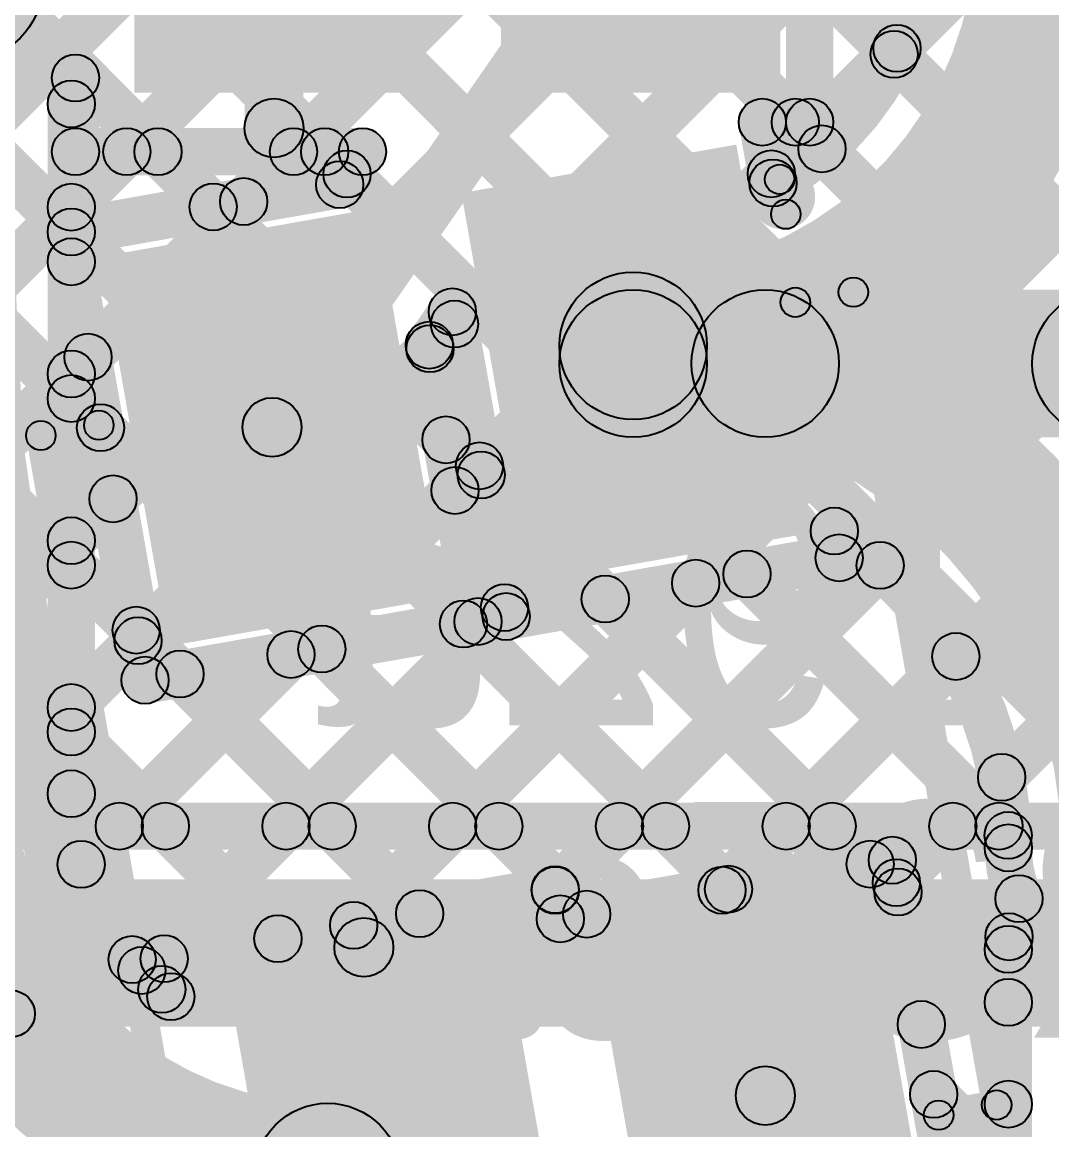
# Model space of a CAD drawing. Header units: millimetres. Extents: x -2.17 to 2.17, y -2.17 to 2.17.
# Drawn here: x -1.1628 to -0.9881, y -0.2296 to -0.0417 of the extents above; entities that cross this region are included whole.
import ezdxf

# ---------------------------------------------------------------- set-up
doc = ezdxf.new("R2010")
doc.units = ezdxf.units.MM
doc.header["$MEASUREMENT"] = 0
for name, color, linetype in [('BottomLayer', 5, 'Continuous'), ('BottomOverlay', 54, 'Continuous'), ('BottomPaste', 16, 'Continuous'), ('BottomSolder', 6, 'Continuous'), ('Mechanical2', 216, 'Continuous'), ('TopLayer', 1, 'Continuous'), ('TopOverlay', 2, 'Continuous'), ('TopPaste', 8, 'Continuous'), ('TopSolder', 216, 'Continuous')]:
    doc.layers.add(name, color=color, linetype=linetype)

# ---------------------------------------------------------------- blocks, each defined once
blk = doc.blocks.new('TEST_POINT_B_113')
at = {"layer": 'BottomLayer'}
blk.add_hatch(color=5, dxfattribs=at).paths.add_polyline_path([(0.015, 0.03), (-0.015, 0.03), (-0.03, 0.015), (-0.03, -0.015), (-0.015, -0.03), (0.015, -0.03), (0.03, -0.015), (0.03, 0.015)])
at = {"layer": 'BottomOverlay'}
for points in [[(-0.01978, 0.03978), (-0.01422, 0.03422), (-0.03422, 0.01422), (-0.03978, 0.01978)], [(0.017, 0.04094), (0.017, 0.03306), (-0.017, 0.03306), (-0.017, 0.04094)], [(0.017, 0.04094), (0.017, 0.03306), (-0.017, 0.03306), (-0.017, 0.04094)], [(0.03978, 0.01978), (0.03422, 0.01422), (0.01422, 0.03422), (0.01978, 0.03978)], [(-0.03306, -0.017), (-0.04094, -0.017), (-0.04094, 0.017), (-0.03306, 0.017)], [(0.04094, -0.017), (0.03306, -0.017), (0.03306, 0.017), (0.04094, 0.017)], [(-0.01422, -0.03422), (-0.01978, -0.03978), (-0.03978, -0.01978), (-0.03422, -0.01422)], [(0.03422, -0.01422), (0.03978, -0.01978), (0.01978, -0.03978), (0.01422, -0.03422)], [(0.017, -0.03306), (0.017, -0.04094), (-0.017, -0.04094), (-0.017, -0.03306)], [(0.017, -0.03306), (0.017, -0.04094), (-0.017, -0.04094), (-0.017, -0.03306)]]:
    blk.add_hatch(color=54, dxfattribs=at).paths.add_polyline_path(points)
h = blk.add_hatch(color=54, dxfattribs=at)
edge = h.paths.add_edge_path()
edge.add_arc((-0.017, 0.037), 0.00394, 0, 360)
h = blk.add_hatch(color=54, dxfattribs=at)
edge = h.paths.add_edge_path()
edge.add_arc((-0.017, 0.037), 0.00394, 0, 360)
h = blk.add_hatch(color=54, dxfattribs=at)
edge = h.paths.add_edge_path()
edge.add_arc((-0.017, 0.037), 0.00394, 0, 360)
h = blk.add_hatch(color=54, dxfattribs=at)
edge = h.paths.add_edge_path()
edge.add_arc((0.017, 0.037), 0.00394, 0, 360)
h = blk.add_hatch(color=54, dxfattribs=at)
edge = h.paths.add_edge_path()
edge.add_arc((0.017, 0.037), 0.00394, 0, 360)
h = blk.add_hatch(color=54, dxfattribs=at)
edge = h.paths.add_edge_path()
edge.add_arc((0.017, 0.037), 0.00394, 0, 360)
h = blk.add_hatch(color=54, dxfattribs=at)
edge = h.paths.add_edge_path()
edge.add_arc((-0.037, 0.017), 0.00394, 0, 360)
h = blk.add_hatch(color=54, dxfattribs=at)
edge = h.paths.add_edge_path()
edge.add_arc((-0.037, 0.017), 0.00394, 0, 360)
h = blk.add_hatch(color=54, dxfattribs=at)
edge = h.paths.add_edge_path()
edge.add_arc((0.037, 0.017), 0.00394, 0, 360)
h = blk.add_hatch(color=54, dxfattribs=at)
edge = h.paths.add_edge_path()
edge.add_arc((0.037, 0.017), 0.00394, 0, 360)
h = blk.add_hatch(color=54, dxfattribs=at)
edge = h.paths.add_edge_path()
edge.add_arc((-0.037, -0.017), 0.00394, 0, 360)
h = blk.add_hatch(color=54, dxfattribs=at)
edge = h.paths.add_edge_path()
edge.add_arc((-0.037, -0.017), 0.00394, 0, 360)
h = blk.add_hatch(color=54, dxfattribs=at)
edge = h.paths.add_edge_path()
edge.add_arc((0.037, -0.017), 0.00394, 0, 360)
h = blk.add_hatch(color=54, dxfattribs=at)
edge = h.paths.add_edge_path()
edge.add_arc((0.037, -0.017), 0.00394, 0, 360)
h = blk.add_hatch(color=54, dxfattribs=at)
edge = h.paths.add_edge_path()
edge.add_arc((-0.017, -0.037), 0.00394, 0, 360)
h = blk.add_hatch(color=54, dxfattribs=at)
edge = h.paths.add_edge_path()
edge.add_arc((-0.017, -0.037), 0.00394, 0, 360)
h = blk.add_hatch(color=54, dxfattribs=at)
edge = h.paths.add_edge_path()
edge.add_arc((-0.017, -0.037), 0.00394, 0, 360)
h = blk.add_hatch(color=54, dxfattribs=at)
edge = h.paths.add_edge_path()
edge.add_arc((0.017, -0.037), 0.00394, 0, 360)
h = blk.add_hatch(color=54, dxfattribs=at)
edge = h.paths.add_edge_path()
edge.add_arc((0.017, -0.037), 0.00394, 0, 360)
h = blk.add_hatch(color=54, dxfattribs=at)
edge = h.paths.add_edge_path()
edge.add_arc((0.017, -0.037), 0.00394, 0, 360)
at = {"layer": 'BottomPaste'}
blk.add_hatch(color=16, dxfattribs=at).paths.add_polyline_path([(0.015, 0.03), (-0.015, 0.03), (-0.03, 0.015), (-0.03, -0.015), (-0.015, -0.03), (0.015, -0.03), (0.03, -0.015), (0.03, 0.015)])
at = {"layer": 'BottomSolder'}
blk.add_hatch(color=6, dxfattribs=at).paths.add_polyline_path([(0.017, 0.034), (-0.017, 0.034), (-0.034, 0.017), (-0.034, -0.017), (-0.017, -0.034), (0.017, -0.034), (0.034, -0.017), (0.034, 0.017)])
at = {"layer": 'BottomOverlay'}
for centre in [(-0.017, 0.037), (-0.017, 0.037), (-0.017, 0.037), (0.017, 0.037), (0.017, 0.037), (0.017, 0.037), (-0.037, 0.017), (-0.037, 0.017), (0.037, 0.017), (0.037, 0.017), (-0.037, -0.017), (-0.037, -0.017), (0.037, -0.017), (0.037, -0.017), (-0.017, -0.037), (-0.017, -0.037), (-0.017, -0.037), (0.017, -0.037), (0.017, -0.037), (0.017, -0.037)]:
    blk.add_circle(centre, 0.00394, dxfattribs=at)
blk = doc.blocks.new('WS2812B_M____214')
at = {"layer": 'TopLayer'}
for points in [[(0.03504, 0.05079), (0.09409, 0.05079), (0.09409, 0.01142), (0.03504, 0.01142)], [(0.03504, -0.01142), (0.09409, -0.01142), (0.09409, -0.05079), (0.03504, -0.05079)]]:
    blk.add_hatch(color=1, dxfattribs=at).paths.add_polyline_path(points)
at = {"layer": 'TopPaste'}
for points in [[(0.03504, 0.05079), (0.09409, 0.05079), (0.09409, 0.01142), (0.03504, 0.01142)], [(0.03504, -0.01142), (0.09409, -0.01142), (0.09409, -0.05079), (0.03504, -0.05079)]]:
    blk.add_hatch(color=8, dxfattribs=at).paths.add_polyline_path(points)
at = {"layer": 'TopSolder'}
for points in [[(0.03104, 0.05479), (0.09809, 0.05479), (0.09809, 0.00742), (0.03104, 0.00742)], [(0.03104, -0.00742), (0.09809, -0.00742), (0.09809, -0.05479), (0.03104, -0.05479)]]:
    blk.add_hatch(color=216, dxfattribs=at).paths.add_polyline_path(points)
blk = doc.blocks.new('WS2812B_M____215')
at = {"layer": 'TopLayer'}
for points in [[(-0.09409, 0.05079), (-0.03504, 0.05079), (-0.03504, 0.01142), (-0.09409, 0.01142)], [(0.03504, 0.05079), (0.09409, 0.05079), (0.09409, 0.01142), (0.03504, 0.01142)], [(-0.09409, -0.01142), (-0.03504, -0.01142), (-0.03504, -0.05079), (-0.09409, -0.05079)], [(0.03504, -0.01142), (0.09409, -0.01142), (0.09409, -0.05079), (0.03504, -0.05079)]]:
    blk.add_hatch(color=1, dxfattribs=at).paths.add_polyline_path(points)
at = {"layer": 'TopOverlay'}
h = blk.add_hatch(color=2, dxfattribs=at)
edge = h.paths.add_edge_path()
edge.add_arc((-0.07, 0.07), 0.0025, 0, 360)
h = blk.add_hatch(color=2, dxfattribs=at)
edge = h.paths.add_edge_path()
edge.add_arc((-0.07, 0.07), 0.0025, 0, 360)
for points in [[(-0.07, 0.0675), (-0.07, 0.0725), (0.07, 0.0725), (0.07, 0.0675)], [(-0.0675, 0.06), (-0.0725, 0.06), (-0.0725, 0.07), (-0.0675, 0.07)], [(0.0725, 0.06), (0.0675, 0.06), (0.0675, 0.07), (0.0725, 0.07)], [(-0.0675, -0.07), (-0.0725, -0.07), (-0.0725, -0.06), (-0.0675, -0.06)], [(-0.07, -0.0725), (-0.07, -0.0675), (0.07, -0.0675), (0.07, -0.0725)]]:
    blk.add_hatch(color=2, dxfattribs=at).paths.add_polyline_path(points)
h = blk.add_hatch(color=2, dxfattribs=at)
edge = h.paths.add_edge_path()
edge.add_arc((0.07, 0.07), 0.0025, 0, 360)
h = blk.add_hatch(color=2, dxfattribs=at)
edge = h.paths.add_edge_path()
edge.add_arc((0.07, 0.07), 0.0025, 0, 360)
h = blk.add_hatch(color=2, dxfattribs=at)
edge = h.paths.add_edge_path()
edge.add_arc((-0.091, 0.061), 0.0025, 0, 360)
h = blk.add_hatch(color=2, dxfattribs=at)
edge = h.paths.add_edge_path()
edge.add_arc((-0.085, 0.061), 0.0025, 0, 360)
h = blk.add_hatch(color=2, dxfattribs=at)
edge = h.paths.add_edge_path()
edge.add_arc((-0.07, 0.06), 0.0025, 0, 360)
h = blk.add_hatch(color=2, dxfattribs=at)
edge = h.paths.add_edge_path()
edge.add_arc((0.07, 0.06), 0.0025, 0, 360)
h = blk.add_hatch(color=2, dxfattribs=at)
edge = h.paths.add_edge_path()
edge.add_arc((-0.07, -0.06), 0.0025, 0, 360)
h = blk.add_hatch(color=2, dxfattribs=at)
edge = h.paths.add_edge_path()
edge.add_arc((-0.07, -0.07), 0.0025, 0, 360)
h = blk.add_hatch(color=2, dxfattribs=at)
edge = h.paths.add_edge_path()
edge.add_arc((-0.07, -0.07), 0.0025, 0, 360)
at = {"layer": 'TopPaste'}
for points in [[(-0.09409, 0.05079), (-0.03504, 0.05079), (-0.03504, 0.01142), (-0.09409, 0.01142)], [(0.03504, 0.05079), (0.09409, 0.05079), (0.09409, 0.01142), (0.03504, 0.01142)], [(-0.09409, -0.01142), (-0.03504, -0.01142), (-0.03504, -0.05079), (-0.09409, -0.05079)], [(0.03504, -0.01142), (0.09409, -0.01142), (0.09409, -0.05079), (0.03504, -0.05079)]]:
    blk.add_hatch(color=8, dxfattribs=at).paths.add_polyline_path(points)
at = {"layer": 'TopSolder'}
for points in [[(-0.09809, 0.05479), (-0.03104, 0.05479), (-0.03104, 0.00742), (-0.09809, 0.00742)], [(0.03104, 0.05479), (0.09809, 0.05479), (0.09809, 0.00742), (0.03104, 0.00742)], [(-0.09809, -0.00742), (-0.03104, -0.00742), (-0.03104, -0.05479), (-0.09809, -0.05479)], [(0.03104, -0.00742), (0.09809, -0.00742), (0.09809, -0.05479), (0.03104, -0.05479)]]:
    blk.add_hatch(color=216, dxfattribs=at).paths.add_polyline_path(points)
at = {"layer": 'TopOverlay', "const_width": 0.005}
blk.add_lwpolyline([(-0.085, 0.061, 1), (-0.091, 0.061, 1)], format="xyb", close=True, dxfattribs=at)
at = {"layer": 'TopOverlay'}
for centre in [(-0.07, 0.07), (-0.07, 0.07), (0.07, 0.07), (0.07, 0.07), (-0.091, 0.061), (-0.085, 0.061), (-0.07, 0.06), (0.07, 0.06), (-0.07, -0.06), (-0.07, -0.07), (-0.07, -0.07)]:
    blk.add_circle(centre, 0.0025, dxfattribs=at)

msp = doc.modelspace()

# ---------------------------------------------------------------- hatches: boundary and pattern name
at = {"layer": 'BottomLayer'}
for points in [[(-1.21054, -0.13482), (-1.21619, -0.12917), (-1.03831, 0.04872), (-1.03265, 0.04306)], [(-1.19697, -0.14954), (-1.20263, -0.14389), (-1.01003, 0.04872), (-1.00437, 0.04306)], [(-1.18348, -0.16433), (-1.18913, -0.15867), (-0.98174, 0.04872), (-0.97608, 0.04306)], [(-1.17672, -0.07272), (-1.18238, -0.06706), (-1.06659, 0.04872), (-1.06094, 0.04306)], [(-1.16684, -0.17598), (-1.1725, -0.17032), (-0.95353, 0.04865), (-0.94787, 0.04299)], [(-1.08251, 0.04306), (-1.07685, 0.04872), (-0.95767, -0.07047), (-0.96333, -0.07612)], [(-1.14352, -0.18094), (-1.14917, -0.17528), (-0.92993, 0.04396), (-0.92427, 0.03831)], [(-1.18599, 0.0334), (-1.18033, 0.03906), (-0.96624, -0.17503), (-0.9719, -0.18069)], [(-1.11523, -0.18094), (-1.12089, -0.17528), (-0.91138, 0.03422), (-0.90572, 0.02857)], [(-1.09708, 0.02934), (-1.09142, 0.035), (-0.95267, -0.10375), (-0.95833, -0.10941)], [(-1.22972, 0.02056), (-1.22406, 0.02622), (-1.02256, -0.17528), (-1.02822, -0.18094)], [(-1.20143, 0.02056), (-1.19578, 0.02622), (-0.99428, -0.17528), (-0.99993, -0.18094)], [(-1.10496, 0.00894), (-1.0993, 0.01459), (-0.94717, -0.13753), (-0.95283, -0.14319)], [(-1.12629, 0.00198), (-1.12063, 0.00764), (-0.94979, -0.1632), (-0.95544, -0.16886)], [(-1.08695, -0.18094), (-1.0926, -0.17528), (-0.96333, -0.04601), (-0.95767, -0.05166)], [(-1.18301, -0.05443), (-1.17736, -0.04877), (-1.05084, -0.17528), (-1.0565, -0.18094)], [(-1.05866, -0.18094), (-1.06432, -0.17528), (-0.96333, -0.07429), (-0.95767, -0.07995)], [(-1.18458, -0.08115), (-1.17892, -0.07549), (-1.07913, -0.17528), (-1.08479, -0.18094)], [(-1.19823, -0.09578), (-1.19257, -0.09013), (-1.10741, -0.17528), (-1.11307, -0.18094)], [(-1.2228, -0.0995), (-1.21714, -0.09384), (-1.1357, -0.17528), (-1.14135, -0.18094)], [(-1.03038, -0.18094), (-1.03603, -0.17528), (-0.95833, -0.09758), (-0.95267, -0.10323)], [(-1.00209, -0.18094), (-1.00775, -0.17528), (-0.95283, -0.12036), (-0.94717, -0.12602)], [(-1.16819, -0.18211), (-1.16819, -0.17411), (-0.97809, -0.17411), (-0.97809, -0.18211)], [(-1.204, -0.21211), (-1.204, -0.18711), (-0.973, -0.18711), (-0.973, -0.21211)]]:
    msp.add_hatch(color=5, dxfattribs=at).paths.add_polyline_path(points)
h = msp.add_hatch(color=5, dxfattribs=at)
edge = h.paths.add_edge_path()
edge.add_arc((-1.14634, -0.17811), 0.004, 0, 360)
h = msp.add_hatch(color=5, dxfattribs=at)
edge = h.paths.add_edge_path()
edge.add_arc((-1.13853, -0.17811), 0.004, 0, 360)
h = msp.add_hatch(color=5, dxfattribs=at)
edge = h.paths.add_edge_path()
edge.add_arc((-1.11806, -0.17811), 0.004, 0, 360)
h = msp.add_hatch(color=5, dxfattribs=at)
edge = h.paths.add_edge_path()
edge.add_arc((-1.11024, -0.17811), 0.004, 0, 360)
h = msp.add_hatch(color=5, dxfattribs=at)
edge = h.paths.add_edge_path()
edge.add_arc((-1.08978, -0.17811), 0.004, 0, 360)
h = msp.add_hatch(color=5, dxfattribs=at)
edge = h.paths.add_edge_path()
edge.add_arc((-1.08196, -0.17811), 0.004, 0, 360)
h = msp.add_hatch(color=5, dxfattribs=at)
edge = h.paths.add_edge_path()
edge.add_arc((-1.06149, -0.17811), 0.004, 0, 360)
h = msp.add_hatch(color=5, dxfattribs=at)
edge = h.paths.add_edge_path()
edge.add_arc((-1.05367, -0.17811), 0.004, 0, 360)
h = msp.add_hatch(color=5, dxfattribs=at)
edge = h.paths.add_edge_path()
edge.add_arc((-1.03321, -0.17811), 0.004, 0, 360)
h = msp.add_hatch(color=5, dxfattribs=at)
edge = h.paths.add_edge_path()
edge.add_arc((-1.02539, -0.17811), 0.004, 0, 360)
h = msp.add_hatch(color=5, dxfattribs=at)
edge = h.paths.add_edge_path()
edge.add_arc((-1.00492, -0.17811), 0.004, 0, 360)
h = msp.add_hatch(color=5, dxfattribs=at)
edge = h.paths.add_edge_path()
edge.add_arc((-0.9971, -0.17811), 0.004, 0, 360)
at = {"layer": 'BottomSolder'}
h = msp.add_hatch(color=6, dxfattribs=at)
edge = h.paths.add_edge_path()
edge.add_arc((-0.973, -0.199), 0.01581, 0, 360)
at = {"layer": 'TopLayer'}
for points in [[(-1.02521, -0.05871), (-1.03321, -0.05871), (-1.03321, 0.01835), (-1.02521, 0.01835)], [(-1.11631, -0.11329), (-1.12453, -0.10759), (-1.06201, -0.01733), (-1.05379, -0.02302)], [(-1.1151, -0.05971), (-1.1251, -0.05971), (-1.1251, -0.02018), (-1.1151, -0.02018)], [(-1.03204, -0.03569), (-1.02638, -0.03004), (-1.01205, -0.04437), (-1.01771, -0.05003)], [(-1.03288, -0.0703), (-1.03854, -0.06465), (-1.01723, -0.04334), (-1.01158, -0.049)], [(-1.14979, -0.06371), (-1.15779, -0.06371), (-1.15779, -0.05121), (-1.14979, -0.05121)], [(-1.1505, -0.07733), (-1.1585, -0.07733), (-1.1585, -0.05561), (-1.1505, -0.05561)], [(-1.03725, -0.06271), (-1.03725, -0.05471), (-1.02921, -0.05471), (-1.02921, -0.06271)], [(-1.03449, -0.06153), (-1.02883, -0.05588), (-1.0243, -0.06041), (-1.02996, -0.06606)], [(-1.04119, -0.0594), (-1.03331, -0.05801), (-1.0315, -0.06832), (-1.03937, -0.06971)], [(-1.15379, -0.06771), (-1.15379, -0.05971), (-1.10508, -0.05971), (-1.10508, -0.06771)], [(-1.15167, -0.07596), (-1.15733, -0.0703), (-1.1479, -0.06088), (-1.14225, -0.06653)], [(-1.14262, -0.06653), (-1.13697, -0.06088), (-1.12759, -0.07025), (-1.13325, -0.07591)], [(-1.12243, -0.075), (-1.12808, -0.06934), (-1.11962, -0.06088), (-1.11396, -0.06653)], [(-1.11434, -0.06653), (-1.10868, -0.06088), (-1.10488, -0.06467), (-1.11054, -0.07033)], [(-1.10566, -0.07157), (-1.11224, -0.06702), (-1.10837, -0.06143), (-1.10179, -0.06598)], [(-1.15381, -0.08126), (-1.15519, -0.07339), (-1.10965, -0.06535), (-1.10826, -0.07323)], [(-1.1505, -0.08238), (-1.1585, -0.08238), (-1.1585, -0.07733), (-1.1505, -0.07733)], [(-1.1505, -0.17261), (-1.1585, -0.17261), (-1.1585, -0.08238), (-1.1505, -0.08238)], [(-1.15844, -0.08307), (-1.15056, -0.08168), (-1.13804, -0.15267), (-1.14592, -0.15406)], [(-1.05916, -0.11214), (-1.05916, -0.08714), (-1.03676, -0.08714), (-1.03676, -0.11214)], [(-1.03676, -0.11214), (-1.03676, -0.08714), (-0.97896, -0.08714), (-0.97896, -0.11214)], [(-1.09046, -0.0988), (-1.09704, -0.09424), (-1.09313, -0.08859), (-1.08655, -0.09315)], [(-1.09082, -0.09995), (-1.09647, -0.0943), (-1.0923, -0.09012), (-1.08664, -0.09578)], [(-1.09378, -0.09157), (-1.0859, -0.09018), (-1.07678, -0.14187), (-1.08466, -0.14325)], [(-1.15167, -0.10424), (-1.15733, -0.09859), (-1.15447, -0.09573), (-1.14882, -0.10139)], [(-1.09769, -0.09721), (-1.08981, -0.09582), (-1.08155, -0.14271), (-1.08942, -0.14409)], [(-1.15733, -0.1084), (-1.15167, -0.10274), (-1.14671, -0.1077), (-1.15236, -0.11336)], [(-1.09375, -0.11541), (-1.08809, -0.10975), (-1.08213, -0.11571), (-1.08779, -0.12137)], [(-1.08658, -0.124), (-1.09223, -0.11834), (-1.08806, -0.11417), (-1.0824, -0.11983)], [(-1.15167, -0.13253), (-1.15733, -0.12687), (-1.15023, -0.11978), (-1.14458, -0.12543)], [(-1.02896, -0.12876), (-1.02108, -0.12737), (-1.02029, -0.1319), (-1.02816, -0.13329)], [(-1.08003, -0.1465), (-1.08142, -0.13862), (-1.02492, -0.12866), (-1.02353, -0.13654)], [(-1.15733, -0.13668), (-1.15167, -0.13102), (-1.14065, -0.14204), (-1.14631, -0.1477)], [(-1.06954, -0.19182), (-1.0752, -0.18616), (-1.02008, -0.13105), (-1.01443, -0.1367)], [(-1.04269, -0.13818), (-1.03703, -0.13253), (-0.99271, -0.17685), (-0.99836, -0.18251)], [(-1.10376, -0.19775), (-1.10942, -0.1921), (-1.05138, -0.13406), (-1.04572, -0.13972)], [(-1.06673, -0.14242), (-1.06108, -0.13677), (-1.01612, -0.18172), (-1.02178, -0.18738)], [(-1.1397, -0.20541), (-1.14536, -0.19975), (-1.08382, -0.13821), (-1.07816, -0.14387)], [(-1.14129, -0.1573), (-1.14268, -0.14942), (-1.08618, -0.13946), (-1.08479, -0.14734)], [(-1.09078, -0.14666), (-1.08512, -0.14101), (-1.04017, -0.18596), (-1.04582, -0.19162)], [(-1.15167, -0.16081), (-1.15733, -0.15515), (-1.146, -0.14382), (-1.14034, -0.14948)], [(-1.14999, -0.18741), (-1.15565, -0.18176), (-1.12006, -0.14617), (-1.1144, -0.15183)], [(-1.11482, -0.1509), (-1.10917, -0.14525), (-1.06421, -0.1902), (-1.06987, -0.19586)], [(-1.04125, -0.19181), (-1.0469, -0.18615), (-1.00724, -0.14649), (-1.00158, -0.15214)], [(-1.13887, -0.15514), (-1.13321, -0.14949), (-1.09257, -0.19012), (-1.09823, -0.19578)], [(-1.15733, -0.16496), (-1.15167, -0.15931), (-1.11662, -0.19436), (-1.12227, -0.20002)], [(-1.01168, -0.19053), (-1.01734, -0.18487), (-0.99947, -0.167), (-0.99381, -0.17265)], [(-1.07082, -0.19776), (-1.07221, -0.18988), (-1.01588, -0.17995), (-1.01449, -0.18782)], [(-1.02178, -0.18738), (-1.01612, -0.18172), (-1.0114, -0.18644), (-1.01706, -0.1921)], [(-1.01912, -0.18458), (-1.01124, -0.18319), (-0.99786, -0.25908), (-1.00574, -0.26046)], [(-1.13804, -0.20453), (-1.13943, -0.19665), (-1.07308, -0.18496), (-1.07169, -0.19283)], [(-1.01706, -0.1921), (-1.0114, -0.18644), (-0.99267, -0.20517), (-0.99833, -0.21083)], [(-1.07632, -0.18959), (-1.06845, -0.1882), (-1.06758, -0.19312), (-1.07546, -0.19451)], [(-1.00744, -0.21457), (-1.0131, -0.20891), (-0.99822, -0.19404), (-0.99257, -0.19969)], [(-1.14701, -0.20357), (-1.14135, -0.19791), (-1.1363, -0.20296), (-1.14196, -0.20862)], [(-1.10979, -0.19955), (-1.09994, -0.19782), (-1.09308, -0.23674), (-1.10292, -0.23848)], [(-0.9915, -0.25244), (-0.9995, -0.25244), (-0.9995, -0.199), (-0.9915, -0.199)], [(-1.14267, -0.20129), (-1.13479, -0.1999), (-1.13366, -0.20634), (-1.14154, -0.20773)], [(-1.01101, -0.22643), (-1.00535, -0.22078), (-0.99267, -0.23346), (-0.99833, -0.23911)], [(-1.07372, -0.32157), (-1.0829, -0.31758), (-1.04133, -0.22182), (-1.03215, -0.2258)], [(-1.0032, -0.23862), (-1.00886, -0.23296), (-0.99833, -0.22243), (-0.99267, -0.22809)]]:
    msp.add_hatch(color=1, dxfattribs=at).paths.add_polyline_path(points)
h = msp.add_hatch(color=1, dxfattribs=at)
edge = h.paths.add_edge_path()
edge.add_arc((-1.172, -0.03561), 0.0125, 0, 360)
h = msp.add_hatch(color=1, dxfattribs=at)
edge = h.paths.add_edge_path()
edge.add_arc((-1.01488, -0.0472), 0.004, 0, 360)
h = msp.add_hatch(color=1, dxfattribs=at)
edge = h.paths.add_edge_path()
edge.add_arc((-1.0144, -0.04617), 0.004, 0, 360)
h = msp.add_hatch(color=1, dxfattribs=at)
edge = h.paths.add_edge_path()
edge.add_arc((-1.15379, -0.05121), 0.004, 0, 360)
h = msp.add_hatch(color=1, dxfattribs=at)
edge = h.paths.add_edge_path()
edge.add_arc((-1.15379, -0.05121), 0.004, 0, 360)
h = msp.add_hatch(color=1, dxfattribs=at)
edge = h.paths.add_edge_path()
edge.add_arc((-1.1545, -0.05561), 0.004, 0, 360)
h = msp.add_hatch(color=1, dxfattribs=at)
edge = h.paths.add_edge_path()
edge.add_arc((-1.1545, -0.05561), 0.004, 0, 360)
h = msp.add_hatch(color=1, dxfattribs=at)
edge = h.paths.add_edge_path()
edge.add_arc((-1.1201, -0.05971), 0.005, 0, 360)
h = msp.add_hatch(color=1, dxfattribs=at)
edge = h.paths.add_edge_path()
edge.add_arc((-1.03725, -0.05871), 0.004, 0, 360)
h = msp.add_hatch(color=1, dxfattribs=at)
edge = h.paths.add_edge_path()
edge.add_arc((-1.03725, -0.05871), 0.004, 0, 360)
h = msp.add_hatch(color=1, dxfattribs=at)
edge = h.paths.add_edge_path()
edge.add_arc((-1.03166, -0.05871), 0.004, 0, 360)
h = msp.add_hatch(color=1, dxfattribs=at)
edge = h.paths.add_edge_path()
edge.add_arc((-1.02921, -0.05871), 0.004, 0, 360)
h = msp.add_hatch(color=1, dxfattribs=at)
edge = h.paths.add_edge_path()
edge.add_arc((-1.02921, -0.05871), 0.004, 0, 360)
h = msp.add_hatch(color=1, dxfattribs=at)
edge = h.paths.add_edge_path()
edge.add_arc((-1.15379, -0.06371), 0.004, 0, 360)
h = msp.add_hatch(color=1, dxfattribs=at)
edge = h.paths.add_edge_path()
edge.add_arc((-1.15379, -0.06371), 0.004, 0, 360)
h = msp.add_hatch(color=1, dxfattribs=at)
edge = h.paths.add_edge_path()
edge.add_arc((-1.14508, -0.06371), 0.004, 0, 360)
h = msp.add_hatch(color=1, dxfattribs=at)
edge = h.paths.add_edge_path()
edge.add_arc((-1.13979, -0.06371), 0.004, 0, 360)
h = msp.add_hatch(color=1, dxfattribs=at)
edge = h.paths.add_edge_path()
edge.add_arc((-1.11679, -0.06371), 0.004, 0, 360)
h = msp.add_hatch(color=1, dxfattribs=at)
edge = h.paths.add_edge_path()
edge.add_arc((-1.11151, -0.06371), 0.004, 0, 360)
h = msp.add_hatch(color=1, dxfattribs=at)
edge = h.paths.add_edge_path()
edge.add_arc((-1.10508, -0.06371), 0.004, 0, 360)
h = msp.add_hatch(color=1, dxfattribs=at)
edge = h.paths.add_edge_path()
edge.add_arc((-1.10508, -0.06371), 0.004, 0, 360)
h = msp.add_hatch(color=1, dxfattribs=at)
edge = h.paths.add_edge_path()
edge.add_arc((-1.02713, -0.06323), 0.004, 0, 360)
h = msp.add_hatch(color=1, dxfattribs=at)
edge = h.paths.add_edge_path()
edge.add_arc((-1.10771, -0.0675), 0.004, 0, 360)
h = msp.add_hatch(color=1, dxfattribs=at)
edge = h.paths.add_edge_path()
edge.add_arc((-1.03571, -0.06747), 0.004, 0, 360)
h = msp.add_hatch(color=1, dxfattribs=at)
edge = h.paths.add_edge_path()
edge.add_arc((-1.10895, -0.06929), 0.004, 0, 360)
h = msp.add_hatch(color=1, dxfattribs=at)
edge = h.paths.add_edge_path()
edge.add_arc((-1.10895, -0.06929), 0.004, 0, 360)
h = msp.add_hatch(color=1, dxfattribs=at)
edge = h.paths.add_edge_path()
edge.add_arc((-1.03544, -0.06902), 0.004, 0, 360)
h = msp.add_hatch(color=1, dxfattribs=at)
edge = h.paths.add_edge_path()
edge.add_arc((-1.03544, -0.06902), 0.004, 0, 360)
h = msp.add_hatch(color=1, dxfattribs=at)
edge = h.paths.add_edge_path()
edge.add_arc((-1.1545, -0.07313), 0.004, 0, 360)
h = msp.add_hatch(color=1, dxfattribs=at)
edge = h.paths.add_edge_path()
edge.add_arc((-1.13042, -0.07308), 0.004, 0, 360)
h = msp.add_hatch(color=1, dxfattribs=at)
edge = h.paths.add_edge_path()
edge.add_arc((-1.12525, -0.07217), 0.004, 0, 360)
h = msp.add_hatch(color=1, dxfattribs=at)
edge = h.paths.add_edge_path()
edge.add_arc((-1.1545, -0.07733), 0.004, 0, 360)
h = msp.add_hatch(color=1, dxfattribs=at)
edge = h.paths.add_edge_path()
edge.add_arc((-1.1545, -0.07733), 0.004, 0, 360)
h = msp.add_hatch(color=1, dxfattribs=at)
edge = h.paths.add_edge_path()
edge.add_arc((-1.1545, -0.07733), 0.004, 0, 360)
h = msp.add_hatch(color=1, dxfattribs=at)
edge = h.paths.add_edge_path()
edge.add_arc((-1.1545, -0.08238), 0.004, 0, 360)
h = msp.add_hatch(color=1, dxfattribs=at)
edge = h.paths.add_edge_path()
edge.add_arc((-1.1545, -0.08238), 0.004, 0, 360)
h = msp.add_hatch(color=1, dxfattribs=at)
edge = h.paths.add_edge_path()
edge.add_arc((-1.1545, -0.08238), 0.004, 0, 360)
h = msp.add_hatch(color=1, dxfattribs=at)
edge = h.paths.add_edge_path()
edge.add_arc((-1.05916, -0.09664), 0.0125, 0, 360)
h = msp.add_hatch(color=1, dxfattribs=at)
edge = h.paths.add_edge_path()
edge.add_arc((-1.05916, -0.09664), 0.0125, 0, 360)
h = msp.add_hatch(color=1, dxfattribs=at)
edge = h.paths.add_edge_path()
edge.add_arc((-1.08984, -0.09087), 0.004, 0, 360)
h = msp.add_hatch(color=1, dxfattribs=at)
edge = h.paths.add_edge_path()
edge.add_arc((-1.08984, -0.09087), 0.004, 0, 360)
h = msp.add_hatch(color=1, dxfattribs=at)
edge = h.paths.add_edge_path()
edge.add_arc((-1.05916, -0.09964), 0.0125, 0, 360)
h = msp.add_hatch(color=1, dxfattribs=at)
edge = h.paths.add_edge_path()
edge.add_arc((-1.03676, -0.09964), 0.0125, 0, 360)
h = msp.add_hatch(color=1, dxfattribs=at)
edge = h.paths.add_edge_path()
edge.add_arc((-1.03676, -0.09964), 0.0125, 0, 360)
h = msp.add_hatch(color=1, dxfattribs=at)
edge = h.paths.add_edge_path()
edge.add_arc((-1.03676, -0.09964), 0.0125, 0, 360)
h = msp.add_hatch(color=1, dxfattribs=at)
edge = h.paths.add_edge_path()
edge.add_arc((-1.03676, -0.09964), 0.0125, 0, 360)
h = msp.add_hatch(color=1, dxfattribs=at)
edge = h.paths.add_edge_path()
edge.add_arc((-0.97896, -0.09964), 0.0125, 0, 360)
h = msp.add_hatch(color=1, dxfattribs=at)
edge = h.paths.add_edge_path()
edge.add_arc((-0.97896, -0.09964), 0.0125, 0, 360)
h = msp.add_hatch(color=1, dxfattribs=at)
edge = h.paths.add_edge_path()
edge.add_arc((-1.08947, -0.09295), 0.004, 0, 360)
h = msp.add_hatch(color=1, dxfattribs=at)
edge = h.paths.add_edge_path()
edge.add_arc((-1.09375, -0.09652), 0.004, 0, 360)
h = msp.add_hatch(color=1, dxfattribs=at)
edge = h.paths.add_edge_path()
edge.add_arc((-1.09375, -0.09652), 0.004, 0, 360)
h = msp.add_hatch(color=1, dxfattribs=at)
edge = h.paths.add_edge_path()
edge.add_arc((-1.09364, -0.09713), 0.004, 0, 360)
h = msp.add_hatch(color=1, dxfattribs=at)
edge = h.paths.add_edge_path()
edge.add_arc((-1.15165, -0.09856), 0.004, 0, 360)
h = msp.add_hatch(color=1, dxfattribs=at)
edge = h.paths.add_edge_path()
edge.add_arc((-1.1545, -0.10141), 0.004, 0, 360)
h = msp.add_hatch(color=1, dxfattribs=at)
edge = h.paths.add_edge_path()
edge.add_arc((-1.1545, -0.10557), 0.004, 0, 360)
h = msp.add_hatch(color=1, dxfattribs=at)
edge = h.paths.add_edge_path()
edge.add_arc((-1.14953, -0.11053), 0.004, 0, 360)
h = msp.add_hatch(color=1, dxfattribs=at)
edge = h.paths.add_edge_path()
edge.add_arc((-1.12042, -0.11044), 0.005, 0, 360)
h = msp.add_hatch(color=1, dxfattribs=at)
edge = h.paths.add_edge_path()
edge.add_arc((-1.09092, -0.11258), 0.004, 0, 360)
h = msp.add_hatch(color=1, dxfattribs=at)
edge = h.paths.add_edge_path()
edge.add_arc((-1.08523, -0.117), 0.004, 0, 360)
h = msp.add_hatch(color=1, dxfattribs=at)
edge = h.paths.add_edge_path()
edge.add_arc((-1.08496, -0.11854), 0.004, 0, 360)
h = msp.add_hatch(color=1, dxfattribs=at)
edge = h.paths.add_edge_path()
edge.add_arc((-1.0894, -0.12117), 0.004, 0, 360)
h = msp.add_hatch(color=1, dxfattribs=at)
edge = h.paths.add_edge_path()
edge.add_arc((-1.14741, -0.1226), 0.004, 0, 360)
h = msp.add_hatch(color=1, dxfattribs=at)
edge = h.paths.add_edge_path()
edge.add_arc((-1.1545, -0.1297), 0.004, 0, 360)
h = msp.add_hatch(color=1, dxfattribs=at)
edge = h.paths.add_edge_path()
edge.add_arc((-1.02502, -0.12806), 0.004, 0, 360)
h = msp.add_hatch(color=1, dxfattribs=at)
edge = h.paths.add_edge_path()
edge.add_arc((-1.02502, -0.12806), 0.004, 0, 360)
h = msp.add_hatch(color=1, dxfattribs=at)
edge = h.paths.add_edge_path()
edge.add_arc((-1.02422, -0.1326), 0.004, 0, 360)
h = msp.add_hatch(color=1, dxfattribs=at)
edge = h.paths.add_edge_path()
edge.add_arc((-1.02422, -0.1326), 0.004, 0, 360)
h = msp.add_hatch(color=1, dxfattribs=at)
edge = h.paths.add_edge_path()
edge.add_arc((-1.1545, -0.13385), 0.004, 0, 360)
h = msp.add_hatch(color=1, dxfattribs=at)
edge = h.paths.add_edge_path()
edge.add_arc((-1.03986, -0.13535), 0.004, 0, 360)
h = msp.add_hatch(color=1, dxfattribs=at)
edge = h.paths.add_edge_path()
edge.add_arc((-1.01726, -0.13388), 0.004, 0, 360)
h = msp.add_hatch(color=1, dxfattribs=at)
edge = h.paths.add_edge_path()
edge.add_arc((-1.04855, -0.13689), 0.004, 0, 360)
h = msp.add_hatch(color=1, dxfattribs=at)
edge = h.paths.add_edge_path()
edge.add_arc((-1.08099, -0.14104), 0.004, 0, 360)
h = msp.add_hatch(color=1, dxfattribs=at)
edge = h.paths.add_edge_path()
edge.add_arc((-1.0639, -0.13959), 0.004, 0, 360)
h = msp.add_hatch(color=1, dxfattribs=at)
edge = h.paths.add_edge_path()
edge.add_arc((-1.08072, -0.14256), 0.004, 0, 360)
h = msp.add_hatch(color=1, dxfattribs=at)
edge = h.paths.add_edge_path()
edge.add_arc((-1.08072, -0.14256), 0.004, 0, 360)
h = msp.add_hatch(color=1, dxfattribs=at)
edge = h.paths.add_edge_path()
edge.add_arc((-1.14348, -0.14487), 0.004, 0, 360)
h = msp.add_hatch(color=1, dxfattribs=at)
edge = h.paths.add_edge_path()
edge.add_arc((-1.08795, -0.14383), 0.004, 0, 360)
h = msp.add_hatch(color=1, dxfattribs=at)
edge = h.paths.add_edge_path()
edge.add_arc((-1.08548, -0.1434), 0.004, 0, 360)
h = msp.add_hatch(color=1, dxfattribs=at)
edge = h.paths.add_edge_path()
edge.add_arc((-1.08548, -0.1434), 0.004, 0, 360)
h = msp.add_hatch(color=1, dxfattribs=at)
edge = h.paths.add_edge_path()
edge.add_arc((-1.14317, -0.14665), 0.004, 0, 360)
h = msp.add_hatch(color=1, dxfattribs=at)
edge = h.paths.add_edge_path()
edge.add_arc((-1.11199, -0.14807), 0.004, 0, 360)
h = msp.add_hatch(color=1, dxfattribs=at)
edge = h.paths.add_edge_path()
edge.add_arc((-1.11723, -0.149), 0.004, 0, 360)
h = msp.add_hatch(color=1, dxfattribs=at)
edge = h.paths.add_edge_path()
edge.add_arc((-1.00441, -0.14932), 0.004, 0, 360)
h = msp.add_hatch(color=1, dxfattribs=at)
edge = h.paths.add_edge_path()
edge.add_arc((-1.13604, -0.15231), 0.004, 0, 360)
h = msp.add_hatch(color=1, dxfattribs=at)
edge = h.paths.add_edge_path()
edge.add_arc((-1.14198, -0.15336), 0.004, 0, 360)
h = msp.add_hatch(color=1, dxfattribs=at)
edge = h.paths.add_edge_path()
edge.add_arc((-1.14198, -0.15336), 0.004, 0, 360)
h = msp.add_hatch(color=1, dxfattribs=at)
edge = h.paths.add_edge_path()
edge.add_arc((-1.1545, -0.15798), 0.004, 0, 360)
h = msp.add_hatch(color=1, dxfattribs=at)
edge = h.paths.add_edge_path()
edge.add_arc((-1.1545, -0.16214), 0.004, 0, 360)
h = msp.add_hatch(color=1, dxfattribs=at)
edge = h.paths.add_edge_path()
edge.add_arc((-0.99664, -0.16982), 0.004, 0, 360)
h = msp.add_hatch(color=1, dxfattribs=at)
edge = h.paths.add_edge_path()
edge.add_arc((-1.1545, -0.17261), 0.004, 0, 360)
h = msp.add_hatch(color=1, dxfattribs=at)
edge = h.paths.add_edge_path()
edge.add_arc((-1.1545, -0.17261), 0.004, 0, 360)
h = msp.add_hatch(color=1, dxfattribs=at)
edge = h.paths.add_edge_path()
edge.add_arc((-0.99554, -0.17968), 0.004, 0, 360)
h = msp.add_hatch(color=1, dxfattribs=at)
edge = h.paths.add_edge_path()
edge.add_arc((-0.9955, -0.1818), 0.004, 0, 360)
h = msp.add_hatch(color=1, dxfattribs=at)
edge = h.paths.add_edge_path()
edge.add_arc((-0.9955, -0.1818), 0.004, 0, 360)
h = msp.add_hatch(color=1, dxfattribs=at)
edge = h.paths.add_edge_path()
edge.add_arc((-1.01518, -0.18389), 0.004, 0, 360)
h = msp.add_hatch(color=1, dxfattribs=at)
edge = h.paths.add_edge_path()
edge.add_arc((-1.01518, -0.18389), 0.004, 0, 360)
h = msp.add_hatch(color=1, dxfattribs=at)
edge = h.paths.add_edge_path()
edge.add_arc((-1.15282, -0.18459), 0.004, 0, 360)
h = msp.add_hatch(color=1, dxfattribs=at)
edge = h.paths.add_edge_path()
edge.add_arc((-1.01895, -0.18455), 0.004, 0, 360)
h = msp.add_hatch(color=1, dxfattribs=at)
edge = h.paths.add_edge_path()
edge.add_arc((-1.01895, -0.18455), 0.004, 0, 360)
h = msp.add_hatch(color=1, dxfattribs=at)
edge = h.paths.add_edge_path()
edge.add_arc((-1.01451, -0.1877), 0.004, 0, 360)
h = msp.add_hatch(color=1, dxfattribs=at)
edge = h.paths.add_edge_path()
edge.add_arc((-1.07239, -0.18889), 0.004, 0, 360)
h = msp.add_hatch(color=1, dxfattribs=at)
edge = h.paths.add_edge_path()
edge.add_arc((-1.07239, -0.18889), 0.004, 0, 360)
h = msp.add_hatch(color=1, dxfattribs=at)
edge = h.paths.add_edge_path()
edge.add_arc((-1.07237, -0.18899), 0.004, 0, 360)
h = msp.add_hatch(color=1, dxfattribs=at)
edge = h.paths.add_edge_path()
edge.add_arc((-1.04408, -0.18898), 0.004, 0, 360)
h = msp.add_hatch(color=1, dxfattribs=at)
edge = h.paths.add_edge_path()
edge.add_arc((-1.04299, -0.18879), 0.004, 0, 360)
h = msp.add_hatch(color=1, dxfattribs=at)
edge = h.paths.add_edge_path()
edge.add_arc((-1.01423, -0.18927), 0.004, 0, 360)
h = msp.add_hatch(color=1, dxfattribs=at)
edge = h.paths.add_edge_path()
edge.add_arc((-1.01423, -0.18927), 0.004, 0, 360)
h = msp.add_hatch(color=1, dxfattribs=at)
edge = h.paths.add_edge_path()
edge.add_arc((-0.99371, -0.1904), 0.004, 0, 360)
h = msp.add_hatch(color=1, dxfattribs=at)
edge = h.paths.add_edge_path()
edge.add_arc((-0.99371, -0.1904), 0.004, 0, 360)
h = msp.add_hatch(color=1, dxfattribs=at)
edge = h.paths.add_edge_path()
edge.add_arc((-1.0954, -0.19295), 0.004, 0, 360)
h = msp.add_hatch(color=1, dxfattribs=at)
edge = h.paths.add_edge_path()
edge.add_arc((-1.06704, -0.19303), 0.004, 0, 360)
h = msp.add_hatch(color=1, dxfattribs=at)
edge = h.paths.add_edge_path()
edge.add_arc((-1.10659, -0.19493), 0.004, 0, 360)
h = msp.add_hatch(color=1, dxfattribs=at)
edge = h.paths.add_edge_path()
edge.add_arc((-1.07152, -0.19382), 0.004, 0, 360)
h = msp.add_hatch(color=1, dxfattribs=at)
edge = h.paths.add_edge_path()
edge.add_arc((-1.07152, -0.19382), 0.004, 0, 360)
h = msp.add_hatch(color=1, dxfattribs=at)
edge = h.paths.add_edge_path()
edge.add_arc((-1.11944, -0.19719), 0.004, 0, 360)
h = msp.add_hatch(color=1, dxfattribs=at)
edge = h.paths.add_edge_path()
edge.add_arc((-0.99539, -0.19687), 0.004, 0, 360)
h = msp.add_hatch(color=1, dxfattribs=at)
edge = h.paths.add_edge_path()
edge.add_arc((-1.10486, -0.19868), 0.005, 0, 360)
h = msp.add_hatch(color=1, dxfattribs=at)
edge = h.paths.add_edge_path()
edge.add_arc((-0.9955, -0.199), 0.004, 0, 360)
h = msp.add_hatch(color=1, dxfattribs=at)
edge = h.paths.add_edge_path()
edge.add_arc((-0.9955, -0.199), 0.004, 0, 360)
h = msp.add_hatch(color=1, dxfattribs=at)
edge = h.paths.add_edge_path()
edge.add_arc((-1.14418, -0.20074), 0.004, 0, 360)
h = msp.add_hatch(color=1, dxfattribs=at)
edge = h.paths.add_edge_path()
edge.add_arc((-1.13873, -0.20059), 0.004, 0, 360)
h = msp.add_hatch(color=1, dxfattribs=at)
edge = h.paths.add_edge_path()
edge.add_arc((-1.13873, -0.20059), 0.004, 0, 360)
h = msp.add_hatch(color=1, dxfattribs=at)
edge = h.paths.add_edge_path()
edge.add_arc((-1.14253, -0.20258), 0.004, 0, 360)
h = msp.add_hatch(color=1, dxfattribs=at)
edge = h.paths.add_edge_path()
edge.add_arc((-1.13913, -0.20579), 0.004, 0, 360)
h = msp.add_hatch(color=1, dxfattribs=at)
edge = h.paths.add_edge_path()
edge.add_arc((-1.1376, -0.20703), 0.004, 0, 360)
h = msp.add_hatch(color=1, dxfattribs=at)
edge = h.paths.add_edge_path()
edge.add_arc((-1.1376, -0.20703), 0.004, 0, 360)
h = msp.add_hatch(color=1, dxfattribs=at)
edge = h.paths.add_edge_path()
edge.add_arc((-0.9955, -0.208), 0.004, 0, 360)
h = msp.add_hatch(color=1, dxfattribs=at)
edge = h.paths.add_edge_path()
edge.add_arc((-1.01027, -0.21174), 0.004, 0, 360)
h = msp.add_hatch(color=1, dxfattribs=at)
edge = h.paths.add_edge_path()
edge.add_arc((-1.03674, -0.22381), 0.005, 0, 360)
h = msp.add_hatch(color=1, dxfattribs=at)
edge = h.paths.add_edge_path()
edge.add_arc((-1.00818, -0.22361), 0.004, 0, 360)
h = msp.add_hatch(color=1, dxfattribs=at)
edge = h.paths.add_edge_path()
edge.add_arc((-0.9955, -0.22526), 0.004, 0, 360)
h = msp.add_hatch(color=1, dxfattribs=at)
edge = h.paths.add_edge_path()
edge.add_arc((-1.111, -0.23761), 0.0125, 0, 360)
h = msp.add_hatch(color=1, dxfattribs=at)
edge = h.paths.add_edge_path()
edge.add_arc((-1.111, -0.23761), 0.0125, 0, 360)
at = {"layer": 'TopSolder'}
h = msp.add_hatch(color=216, dxfattribs=at)
edge = h.paths.add_edge_path()
edge.add_arc((-0.973, -0.199), 0.01581, 0, 360)

# ---------------------------------------------------------------- linework, layer by layer
at = {"layer": 'BottomLayer'}
for centre in [(-1.14634, -0.17811), (-1.13853, -0.17811), (-1.11806, -0.17811), (-1.11024, -0.17811), (-1.08978, -0.17811), (-1.08196, -0.17811), (-1.06149, -0.17811), (-1.05367, -0.17811), (-1.03321, -0.17811), (-1.02539, -0.17811), (-1.00492, -0.17811), (-0.9971, -0.17811)]:
    msp.add_circle(centre, 0.004, dxfattribs=at)
at = {"layer": 'Mechanical2', "const_width": 0.01}
for points in [[(2.16535, 0.001, 1), (-2.16535, 0.001, 1)], [(2.08135, -0.01, 1), (-2.04935, -0.01, 1)], [(1.84055, 0.001, 1), (-1.84055, 0.001, 1)], [(1.6437, 0.001, 1), (-1.6437, 0.001, 1)], [(1.50394, 0, 1), (-1.50394, 0, 1)], [(1.30709, 0.001, 1), (-1.30709, 0.001, 1)], [(1.17323, 0.001, 1), (-1.17323, 0.001, 1)]]:
    msp.add_lwpolyline(points, format="xyb", close=True, dxfattribs=at)
at = {"layer": 'TopLayer'}
for points, const_width in [([(-1.176, -0.05561, -0.414214), (-1.14057, -0.02018)], 0.025), ([(-0.9886, -0.02607, -0.414214), (-1.05916, -0.09664)], 0.025), ([(-1.0101, -0.02607, -0.273), (-1.03544, -0.06902)], 0.008), ([(-1.1545, -0.05561, -0.08048), (-1.15379, -0.05121)], 0.008), ([(-1.05916, -0.09664, -0.066652), (-1.03676, -0.09964)], 0.025), ([(-1.03676, -0.09964, -0.338224), (-0.974, -0.1818)], 0.025), ([(-0.97896, -0.09964, -0.414214), (-0.94242, -0.13617)], 0.025), ([(-1.02502, -0.12806, -0.256621), (-0.9955, -0.1818)], 0.008), ([(-1.111, -0.23761, -0.414214), (-1.176, -0.17261)], 0.025), ([(-1.1376, -0.20703, -0.232286), (-1.1545, -0.17261)], 0.008), ([(-0.99371, -0.1904, -0.103237), (-0.9955, -0.1818)], 0.008), ([(-0.9955, -0.199, -0.103237), (-0.99371, -0.1904)], 0.008), ([(-1.138, -0.26461, -0.414214), (-1.111, -0.23761)], 0.025)]:
    msp.add_lwpolyline(points, format="xyb", dxfattribs=dict(at, const_width=const_width))
for centre, radius in [((-1.172, -0.03561), 0.0125), ((-1.01488, -0.0472), 0.004), ((-1.0144, -0.04617), 0.004), ((-1.15379, -0.05121), 0.004), ((-1.15379, -0.05121), 0.004), ((-1.1545, -0.05561), 0.004), ((-1.1545, -0.05561), 0.004), ((-1.1201, -0.05971), 0.005), ((-1.03725, -0.05871), 0.004), ((-1.03725, -0.05871), 0.004), ((-1.03166, -0.05871), 0.004), ((-1.02921, -0.05871), 0.004), ((-1.02921, -0.05871), 0.004), ((-1.15379, -0.06371), 0.004), ((-1.15379, -0.06371), 0.004), ((-1.14508, -0.06371), 0.004), ((-1.13979, -0.06371), 0.004), ((-1.11679, -0.06371), 0.004), ((-1.11151, -0.06371), 0.004), ((-1.10508, -0.06371), 0.004), ((-1.10508, -0.06371), 0.004), ((-1.02713, -0.06323), 0.004), ((-1.10771, -0.0675), 0.004), ((-1.03571, -0.06747), 0.004), ((-1.10895, -0.06929), 0.004), ((-1.10895, -0.06929), 0.004), ((-1.03544, -0.06902), 0.004), ((-1.03544, -0.06902), 0.004), ((-1.1545, -0.07313), 0.004), ((-1.13042, -0.07308), 0.004), ((-1.12525, -0.07217), 0.004), ((-1.1545, -0.07733), 0.004), ((-1.1545, -0.07733), 0.004), ((-1.1545, -0.07733), 0.004), ((-1.1545, -0.08238), 0.004), ((-1.1545, -0.08238), 0.004), ((-1.1545, -0.08238), 0.004), ((-1.05916, -0.09664), 0.0125), ((-1.05916, -0.09664), 0.0125), ((-1.08984, -0.09087), 0.004), ((-1.08984, -0.09087), 0.004), ((-1.05916, -0.09964), 0.0125), ((-1.03676, -0.09964), 0.0125), ((-1.03676, -0.09964), 0.0125), ((-1.03676, -0.09964), 0.0125), ((-1.03676, -0.09964), 0.0125), ((-0.97896, -0.09964), 0.0125), ((-0.97896, -0.09964), 0.0125), ((-1.08947, -0.09295), 0.004), ((-1.09375, -0.09652), 0.004), ((-1.09375, -0.09652), 0.004), ((-1.09364, -0.09713), 0.004), ((-1.15165, -0.09856), 0.004), ((-1.1545, -0.10141), 0.004), ((-1.1545, -0.10557), 0.004), ((-1.14953, -0.11053), 0.004), ((-1.12042, -0.11044), 0.005), ((-1.09092, -0.11258), 0.004), ((-1.08523, -0.117), 0.004), ((-1.08496, -0.11854), 0.004), ((-1.0894, -0.12117), 0.004), ((-1.14741, -0.1226), 0.004), ((-1.1545, -0.1297), 0.004), ((-1.02502, -0.12806), 0.004), ((-1.02502, -0.12806), 0.004), ((-1.02422, -0.1326), 0.004), ((-1.02422, -0.1326), 0.004), ((-1.1545, -0.13385), 0.004), ((-1.03986, -0.13535), 0.004), ((-1.01726, -0.13388), 0.004), ((-1.04855, -0.13689), 0.004), ((-1.08099, -0.14104), 0.004), ((-1.0639, -0.13959), 0.004), ((-1.08072, -0.14256), 0.004), ((-1.08072, -0.14256), 0.004), ((-1.14348, -0.14487), 0.004), ((-1.08795, -0.14383), 0.004), ((-1.08548, -0.1434), 0.004), ((-1.08548, -0.1434), 0.004), ((-1.14317, -0.14665), 0.004), ((-1.11199, -0.14807), 0.004), ((-1.11723, -0.149), 0.004), ((-1.00441, -0.14932), 0.004), ((-1.13604, -0.15231), 0.004), ((-1.14198, -0.15336), 0.004), ((-1.14198, -0.15336), 0.004), ((-1.1545, -0.15798), 0.004), ((-1.1545, -0.16214), 0.004), ((-0.99664, -0.16982), 0.004), ((-1.1545, -0.17261), 0.004), ((-1.1545, -0.17261), 0.004), ((-0.99554, -0.17968), 0.004), ((-0.9955, -0.1818), 0.004), ((-0.9955, -0.1818), 0.004), ((-1.01518, -0.18389), 0.004), ((-1.01518, -0.18389), 0.004), ((-1.15282, -0.18459), 0.004), ((-1.01895, -0.18455), 0.004), ((-1.01895, -0.18455), 0.004), ((-1.01451, -0.1877), 0.004), ((-1.07239, -0.18889), 0.004), ((-1.07239, -0.18889), 0.004), ((-1.07237, -0.18899), 0.004), ((-1.04408, -0.18898), 0.004), ((-1.04299, -0.18879), 0.004), ((-1.01423, -0.18927), 0.004), ((-1.01423, -0.18927), 0.004), ((-0.99371, -0.1904), 0.004), ((-0.99371, -0.1904), 0.004), ((-1.0954, -0.19295), 0.004), ((-1.06704, -0.19303), 0.004), ((-1.10659, -0.19493), 0.004), ((-1.07152, -0.19382), 0.004), ((-1.07152, -0.19382), 0.004), ((-1.11944, -0.19719), 0.004), ((-0.99539, -0.19687), 0.004), ((-1.10486, -0.19868), 0.005), ((-0.9955, -0.199), 0.004), ((-0.9955, -0.199), 0.004), ((-1.14418, -0.20074), 0.004), ((-1.13873, -0.20059), 0.004), ((-1.13873, -0.20059), 0.004), ((-1.14253, -0.20258), 0.004), ((-1.13913, -0.20579), 0.004), ((-1.1376, -0.20703), 0.004), ((-1.1376, -0.20703), 0.004), ((-0.9955, -0.208), 0.004), ((-1.01027, -0.21174), 0.004), ((-1.03674, -0.22381), 0.005), ((-1.00818, -0.22361), 0.004), ((-0.9955, -0.22526), 0.004), ((-1.111, -0.23761), 0.0125), ((-1.111, -0.23761), 0.0125)]:
    msp.add_circle(centre, radius, dxfattribs=at)

# ---------------------------------------------------------------- block references
for name, p, rotation in [('WS2812B_M____214', (-1.089, 0.04439), 270), ('WS2812B_M____215', (-1.07858, -0.16862), 280), ('TEST_POINT_B_113', (-1.204, -0.19961), 190)]:
    msp.add_blockref(name, p, dxfattribs=dict(rotation=rotation))

# ---------------------------------------------------------------- texts
at = {"layer": 'BottomOverlay', "text_generation_flag": 2}
for s, p in [('C192a', (-0.955, -0.161)), ('R35a', (-0.955, -0.214))]:
    msp.add_text(s, height=0.04, dxfattribs=at).set_placement(p)

doc.saveas('drawing.dxf')
